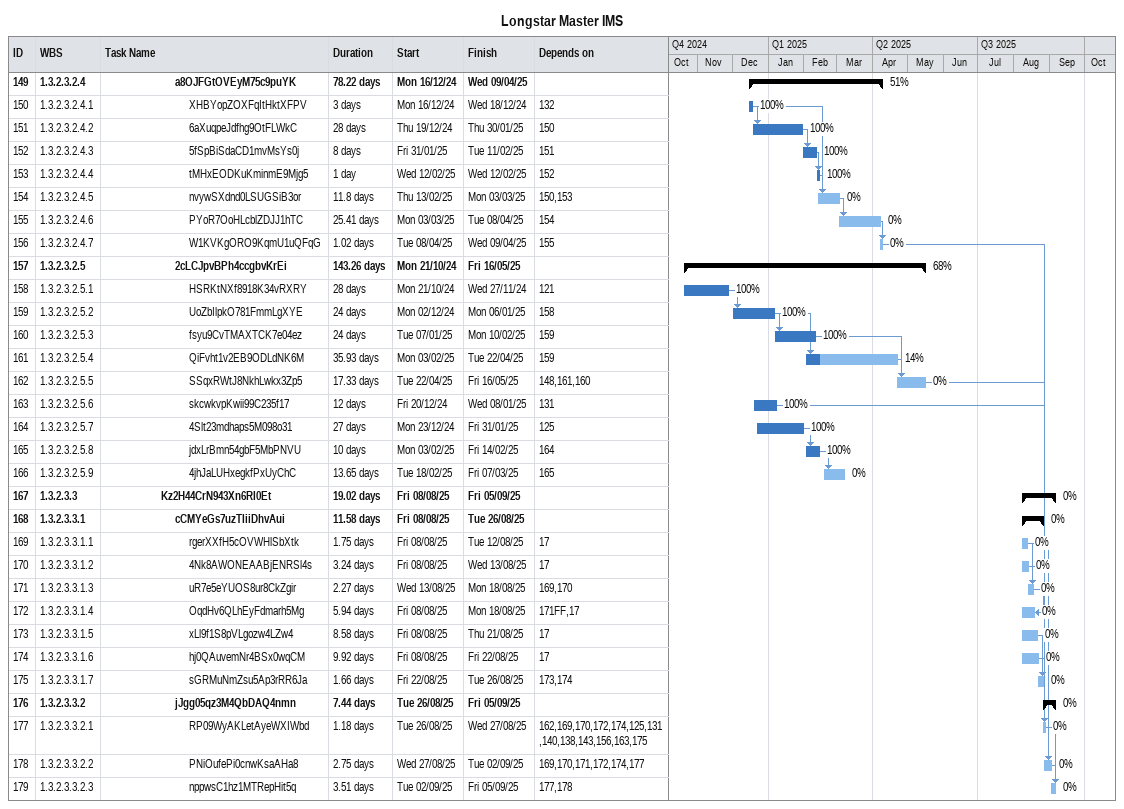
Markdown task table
Longstar Master IMS

| ID | WBS | Task | Duration | Start | Finish | Predecessors | % complete |
|---|---|---|---|---|---|---|---|
| 149 | 1.3.2.3.2.4 | **a8OJFGtOVEyM75c9puYK** | 78.22d | 2024-12-16 | 2025-04-09 |  | 51 |
| 150 | 1.3.2.3.2.4.1 | XHBYopZOXFqItHktXFPV | 3d | 2024-12-16 | 2024-12-18 | 132 | 100 |
| 151 | 1.3.2.3.2.4.2 | 6aXuqpeJdfhg9OtFLWkC | 28d | 2024-12-19 | 2025-01-30 | 150 | 100 |
| 152 | 1.3.2.3.2.4.3 | 5fSpBiSdaCD1mvMsYs0j | 8d | 2025-01-31 | 2025-02-11 | 151 | 100 |
| 153 | 1.3.2.3.2.4.4 | tMHxEODKuKminmE9Mjg5 | 1d | 2025-02-12 | 2025-02-12 | 152 | 100 |
| 154 | 1.3.2.3.2.4.5 | nvywSXdnd0LSUGSiB3or | 11.8d | 2025-02-13 | 2025-03-03 | 150, 153 | 0 |
| 155 | 1.3.2.3.2.4.6 | PYoR7OoHLcblZDJJ1hTC | 25.41d | 2025-03-03 | 2025-04-08 | 154 | 0 |
| 156 | 1.3.2.3.2.4.7 | W1KVKgORO9KqmU1uQFqG | 1.02d | 2025-04-08 | 2025-04-09 | 155 | 0 |
| 157 | 1.3.2.3.2.5 | **2cLCJpvBPh4ccgbvKrEi** | 143.26d | 2024-10-21 | 2025-05-16 |  | 68 |
| 158 | 1.3.2.3.2.5.1 | HSRKtNXf8918K34vRXRY | 28d | 2024-10-21 | 2024-11-27 | 121 | 100 |
| 159 | 1.3.2.3.2.5.2 | UoZbIlpkO781FmmLgXYE | 24d | 2024-12-02 | 2025-01-06 | 158 | 100 |
| 160 | 1.3.2.3.2.5.3 | fsyu9CvTMAXTCK7e04ez | 24d | 2025-01-07 | 2025-02-10 | 159 | 100 |
| 161 | 1.3.2.3.2.5.4 | QiFvht1v2EB9ODLdNK6M | 35.93d | 2025-02-03 | 2025-04-22 | 159 | 14 |
| 162 | 1.3.2.3.2.5.5 | SSqxRWtJ8NkhLwkx3Zp5 | 17.33d | 2025-04-22 | 2025-05-16 | 148, 161, 160 | 0 |
| 163 | 1.3.2.3.2.5.6 | skcwkvpKwii99C235f17 | 12d | 2024-12-20 | 2025-01-08 | 131 | 100 |
| 164 | 1.3.2.3.2.5.7 | 4Slt23mdhaps5M098o31 | 27d | 2024-12-23 | 2025-01-31 | 125 | 100 |
| 165 | 1.3.2.3.2.5.8 | jdxLrBmn54gbF5MbPNVU | 10d | 2025-02-03 | 2025-02-14 | 164 | 100 |
| 166 | 1.3.2.3.2.5.9 | 4jhJaLUHxegkfPxUyChC | 13.65d | 2025-02-18 | 2025-03-07 | 165 | 0 |
| 167 | 1.3.2.3.3 | **Kz2H44CrN943Xn6RI0Et** | 19.02d | 2025-08-08 | 2025-09-05 |  | 0 |
| 168 | 1.3.2.3.3.1 | **cCMYeGs7uzTIiiDhvAui** | 11.58d | 2025-08-08 | 2025-08-26 |  | 0 |
| 169 | 1.3.2.3.3.1.1 | rgerXXfH5cOVWHlSbXtk | 1.75d | 2025-08-08 | 2025-08-12 | 17 | 0 |
| 170 | 1.3.2.3.3.1.2 | 4Nk8AWONEAABjENRSl4s | 3.24d | 2025-08-08 | 2025-08-13 | 17 | 0 |
| 171 | 1.3.2.3.3.1.3 | uR7e5eYUOS8ur8CkZgir | 2.27d | 2025-08-13 | 2025-08-18 | 169, 170 | 0 |
| 172 | 1.3.2.3.3.1.4 | OqdHv6QLhEyFdmarh5Mg | 5.94d | 2025-08-08 | 2025-08-18 | 171FF, 17 | 0 |
| 173 | 1.3.2.3.3.1.5 | xLl9f1S8pVLgozw4LZw4 | 8.58d | 2025-08-08 | 2025-08-21 | 17 | 0 |
| 174 | 1.3.2.3.3.1.6 | hj0QAuvemNr4BSx0wqCM | 9.92d | 2025-08-08 | 2025-08-22 | 17 | 0 |
| 175 | 1.3.2.3.3.1.7 | sGRMuNmZsu5Ap3rRR6Ja | 1.66d | 2025-08-22 | 2025-08-26 | 173, 174 | 0 |
| 176 | 1.3.2.3.3.2 | **jJgg05qz3M4QbDAQ4nmn** | 7.44d | 2025-08-26 | 2025-09-05 |  | 0 |
| 177 | 1.3.2.3.3.2.1 | RP09WyAKLetAyeWXIWbd | 1.18d | 2025-08-26 | 2025-08-27 | 162, 169, 170, 172, 174, 125, 131, 140, 138, 143, 156, 163, 175 | 0 |
| 178 | 1.3.2.3.3.2.2 | PNiOufePi0cnwKsaAHa8 | 2.75d | 2025-08-27 | 2025-09-02 | 169, 170, 171, 172, 174, 177 | 0 |
| 179 | 1.3.2.3.3.2.3 | nppwsC1hz1MTRepHit5q | 3.51d | 2025-09-02 | 2025-09-05 | 177, 178 | 0 |
